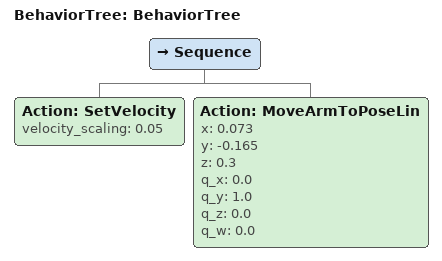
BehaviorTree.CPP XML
<?xml version="1.0"?>
<root main_tree_to_execute="BehaviorTree">
    <BehaviorTree ID="BehaviorTree">
        <Sequence>
            <Action ID="SetVelocity" velocity_scaling="0.05"/>
            <Action ID="MoveArmToPoseLin" x="0.073" y="-0.165" z="0.3" q_x="0.0" q_y="1.0" q_z="0.0" q_w="0.0"/>
            <!-- MoveArmToPosePtp does work, but generated trajectories are not usable in cartesian space (not a good performance/ short path)-->
        </Sequence>
    </BehaviorTree>

</root>
